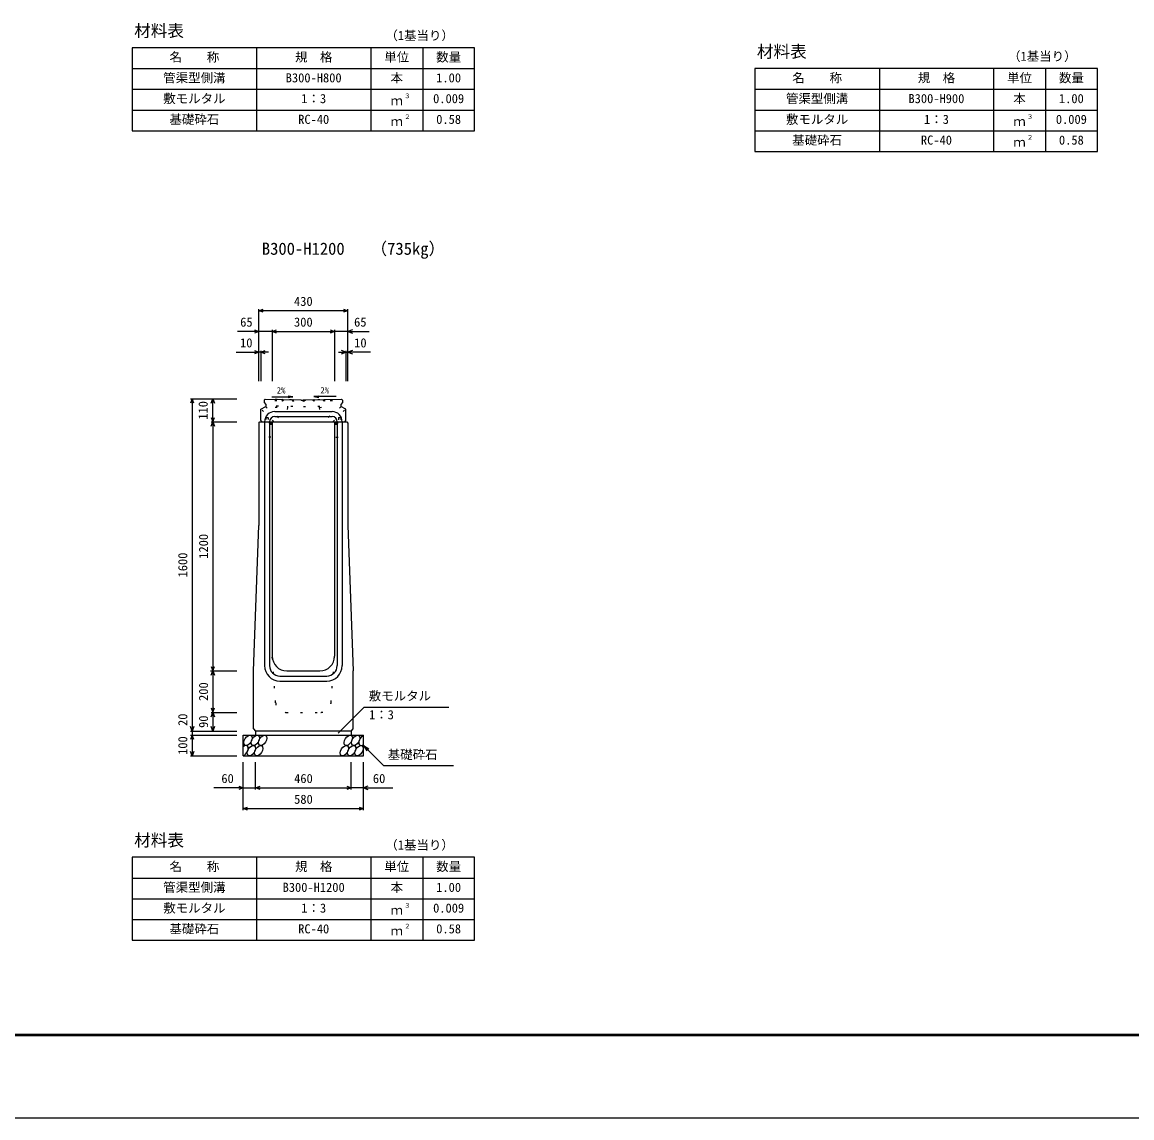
# Model space of a CAD drawing. Units: millimetres, scale not verified. Extents: x -12600 to 12600, y -5940 to 5940.
# Drawn here: x 1346 to 6691, y -5940 to -661 of the extents above; entities that cross this region are included whole.
import ezdxf
from ezdxf.enums import TextEntityAlignment as Align

# ---------------------------------------------------------------- set-up
doc = ezdxf.new("R2010")
doc.units = ezdxf.units.MM
doc.header["$LTSCALE"] = 40
doc.linetypes.add('DOTTED', pattern=[1.75, 0.25, -1.5])
for name, color, linetype, lineweight in [('0-0_DIM', 7, 'Continuous', 25), ('0-1_Defpoints', 5, 'Continuous', 25), ('0-2_HATCH', 6, 'Continuous', 25), ('0-3_HYO', 3, 'Continuous', 25), ('0-4_HYO2', 4, 'Continuous', 25), ('0-5_OUTLINE', 3, 'Continuous', 25), ('0-6_OUTLINE2', 4, 'DOTTED', 25), ('0-7_TXT', 7, 'Continuous', 25), ('0-8_WAKU', 3, 'Continuous', 25)]:
    doc.layers.add(name, color=color, linetype=linetype, lineweight=lineweight)
doc.styles.add('ＭＳ ゴシック', font='')
doc.styles.get('ＭＳ ゴシック').set_extended_font_data('MS Gothic')

msp = doc.modelspace()

# ---------------------------------------------------------------- linework, layer by layer
at = {"layer": '0-0_DIM'}
for p, q in [((2485, -2391.54), (2485, -2044.04)), ((2915, -2051.54), (2485, -2051.54)), ((2915, -2391.54), (2915, -2044.04)), ((2485, -2151.54), (2383.02, -2151.54)), ((2550, -2151.54), (2485, -2151.54)), ((2550, -2144.04), (2550, -2391.54)), ((2550, -2151.54), (2850, -2151.54)), ((2850, -2144.04), (2850, -2391.54)), ((2915, -2151.54), (2850, -2151.54)), ((2915, -2151.54), (3016.98, -2151.54)), ((2495, -2244.04), (2495, -2391.54)), ((2905, -2244.04), (2905, -2391.54)), ((2376.62, -2251.54), (2485, -2251.54)), ((2495, -2251.54), (2485, -2251.54)), ((2531.3, -2251.54), (2495, -2251.54)), ((2868.7, -2251.54), (2905, -2251.54)), ((2905, -2251.54), (2915, -2251.54)), ((3023.38, -2251.54), (2915, -2251.54)), ((2156.5, -2476.54), (2379, -2476.54)), ((2164, -2476.54), (2164, -4076.54)), ((2264, -2586.54), (2264, -2476.54)), ((2256.5, -2586.54), (2379, -2586.54)), ((2253.25, -3786.54), (2375.75, -3786.54)), ((2256.5, -3786.54), (2379, -3786.54)), ((2256.5, -3986.54), (2379, -3986.54)), ((2264, -3986.54), (2264, -4076.54)), ((2867.11, -4087.35), (2993.34, -3961.11)), ((2993.34, -3961.11), (3401.24, -3961.11)), ((2156.5, -4076.54), (2379, -4076.54)), ((2156.5, -4096.54), (2379, -4096.54)), ((2164, -4076.54), (2164, -4096.54)), ((2164, -4096.54), (2164, -4196.54)), ((2990, -4146.54), (3085.76, -4242.29)), ((2990, -4146.54), (3015.98, -4161.54)), ((2990, -4146.54), (3005, -4172.52)), ((2156.5, -4196.54), (2379, -4196.54)), ((2410, -4457.9), (2410, -4226.54)), ((2470, -4357.9), (2470, -4226.54)), ((2930, -4357.9), (2930, -4226.54)), ((2990, -4457.9), (2990, -4226.54)), ((3085.76, -4242.29), (3423.31, -4242.29)), ((2410, -4350.4), (2268.21, -4350.4)), ((2410, -4350.4), (2470, -4350.4)), ((2470, -4350.4), (2930, -4350.4)), ((2990, -4350.4), (2930, -4350.4)), ((2990, -4350.4), (3131.79, -4350.4)), ((2410, -4450.4), (2990, -4450.4))]:
    msp.add_line(p, q, dxfattribs=at)
for points in [[(2506.14, -2059.23), (2485, -2051.54), (2506.14, -2043.84)], [(2893.86, -2043.84), (2915, -2051.54), (2893.86, -2059.23)], [(2463.86, -2143.84), (2485, -2151.54), (2463.86, -2159.23)], [(2571.14, -2159.23), (2550, -2151.54), (2571.14, -2143.84)], [(2828.86, -2143.84), (2850, -2151.54), (2828.86, -2159.23)], [(2936.14, -2143.84), (2915, -2151.54), (2936.14, -2159.23)], [(2463.86, -2243.84), (2485, -2251.54), (2463.86, -2259.23)], [(2516.14, -2259.23), (2495, -2251.54), (2516.14, -2243.84)], [(2883.86, -2259.23), (2905, -2251.54), (2883.86, -2243.84)], [(2936.14, -2243.84), (2915, -2251.54), (2936.14, -2259.23)], [(2171.7, -2497.68), (2164, -2476.54), (2156.3, -2497.68)], [(2256.3, -2497.68), (2264, -2476.54), (2271.7, -2497.68)], [(2256.3, -2565.39), (2264, -2586.54), (2271.7, -2565.39)], [(2256.3, -2607.68), (2264, -2586.54), (2271.7, -2607.68)], [(2264, -2586.54), (2264, -3786.54), (2264, -3986.54)], [(2256.3, -3765.39), (2264, -3786.54), (2271.7, -3765.39)], [(2256.3, -3807.68), (2264, -3786.54), (2271.7, -3807.68)], [(2256.3, -3965.39), (2264, -3986.54), (2271.7, -3965.39)], [(2256.3, -4007.68), (2264, -3986.54), (2271.7, -4007.68)], [(2171.7, -4055.39), (2164, -4076.54), (2156.3, -4055.39)], [(2271.7, -4055.39), (2264, -4076.54), (2256.3, -4055.39)], [(2171.7, -4117.68), (2164, -4096.54), (2156.3, -4117.68)], [(2171.7, -4175.39), (2164, -4196.54), (2156.3, -4175.39)], [(2388.86, -4342.71), (2410, -4350.4), (2388.86, -4358.1)], [(2491.14, -4358.1), (2470, -4350.4), (2491.14, -4342.71)], [(2908.86, -4342.71), (2930, -4350.4), (2908.86, -4358.1)], [(3011.14, -4342.71), (2990, -4350.4), (3011.14, -4358.1)], [(2431.14, -4458.1), (2410, -4450.4), (2431.14, -4442.71)], [(2968.86, -4442.71), (2990, -4450.4), (2968.86, -4458.1)]]:
    msp.add_lwpolyline(points, dxfattribs=at)
at = {"layer": '0-1_Defpoints'}
msp.add_lwpolyline([(-4200, -5940), (12600, -5940), (12600, 5940), (-4200, 5940)], close=True, dxfattribs=at)
at = {"layer": '0-2_HATCH', "linetype": 'DOTTED'}
for p, q in [((2563.5, -2477.88), (2563.5, -2515.88)), ((2569.5, -2477.99), (2569.5, -2510)), ((2623.26, -2511.05), (2623.26, -2517.05)), ((2776.74, -2511.05), (2776.74, -2517.05)), ((2830.5, -2477.99), (2830.5, -2510)), ((2836.5, -2477.88), (2836.5, -2515.88)), ((2563.5, -2515.88), (2623.26, -2517.05)), ((2776.74, -2517.05), (2836.5, -2515.88))]:
    msp.add_line(p, q, dxfattribs=at)
for points in [[(2563.5, -2477.88), (2700, -2480.53), (2836.5, -2477.88)], [(2569.5, -2510), (2700, -2512.54), (2830.5, -2510)]]:
    msp.add_lwpolyline(points, dxfattribs=at)
for points in [[(2600.08, -2478.59), (2595.75, -2482.74), (2599.91, -2487.07), (2604.24, -2482.91)], [(2650.07, -2479.59), (2645.74, -2483.74), (2649.9, -2488.07), (2654.23, -2483.91)], [(2700, -2480.53), (2704.24, -2484.77), (2700, -2489.01), (2695.76, -2484.77)], [(2749.93, -2479.59), (2754.26, -2483.74), (2750.1, -2488.07), (2745.77, -2483.91)], [(2799.92, -2478.59), (2804.25, -2482.74), (2800.09, -2487.07), (2795.76, -2482.91)]]:
    msp.add_lwpolyline(points, close=True, dxfattribs=at)
at = {"layer": '0-2_HATCH'}
for centre in [(2432.89, -4121.54), (2468.37, -4121.54), (2503.84, -4121.54), (2916.05, -4121.54), (2951.52, -4121.54), (2449.77, -4171.54), (2485.25, -4171.54), (2897.45, -4171.54), (2932.93, -4171.54), (2968.41, -4171.54)]:
    msp.add_ellipse(centre, major_axis=(14.54, 23.54), ratio=0.5792, dxfattribs=at)
for centre, start_param, end_param in [((2987, -4121.54), 0.6666252, 4.1103269), ((2414.3, -4171.54), 3.7419964, 7.318141)]:
    msp.add_ellipse(centre, major_axis=(14.54, 23.54), ratio=0.5792, start_param=start_param, end_param=end_param, dxfattribs=at)
at = {"layer": '0-3_HYO'}
for p, q in [((2475, -784.64), (2475, -1184.64)), ((3025, -784.64), (3025, -1184.64)), ((3275, -784.64), (3275, -1184.64)), ((1875, -884.64), (3525, -884.64)), ((5475, -884.64), (5475, -1284.64)), ((6025, -884.64), (6025, -1284.64)), ((6275, -884.64), (6275, -1284.64)), ((4875, -984.64), (6525, -984.64)), ((2475, -4684.64), (2475, -5084.64)), ((3025, -4684.64), (3025, -5084.64)), ((3275, -4684.64), (3275, -5084.64)), ((1875, -4784.64), (3525, -4784.64))]:
    msp.add_line(p, q, dxfattribs=at)
for points in [[(1875, -1184.64), (3525, -1184.64), (3525, -784.64), (1875, -784.64)], [(4875, -1284.64), (6525, -1284.64), (6525, -884.64), (4875, -884.64)], [(1875, -5084.64), (3525, -5084.64), (3525, -4684.64), (1875, -4684.64)]]:
    msp.add_lwpolyline(points, close=True, dxfattribs=at)
at = {"layer": '0-4_HYO2'}
for p, q in [((1875, -984.64), (3525, -984.64)), ((1875, -1084.64), (3525, -1084.64)), ((4875, -1084.64), (6525, -1084.64)), ((4875, -1184.64), (6525, -1184.64)), ((1875, -4884.64), (3525, -4884.64)), ((1875, -4984.64), (3525, -4984.64))]:
    msp.add_line(p, q, dxfattribs=at)
at = {"layer": '0-5_OUTLINE'}
for p, q in [((2511, -2493.54), (2520, -2503.54)), ((2516.79, -2476.96), (2688, -2480.3)), ((2520, -2503.54), (2520, -2513.54)), ((2688, -2480.3), (2691, -2483.54)), ((2709, -2483.54), (2691, -2483.54)), ((2709, -2483.54), (2712, -2480.3)), ((2712, -2480.3), (2883.21, -2476.96)), ((2889, -2493.54), (2880, -2503.54)), ((2880, -2503.54), (2880, -2513.54)), ((2495, -2526.54), (2520, -2513.54)), ((2495, -2580.54), (2495, -2526.54)), ((2905, -2526.54), (2880, -2513.54)), ((2905, -2580.54), (2905, -2526.54)), ((2485, -2592.54), (2491, -2586.54)), ((2485, -2592.54), (2485, -3086.54)), ((2491, -2586.54), (2909, -2586.54)), ((2495, -2580.54), (2501, -2586.54)), ((2550, -2586.54), (2550, -3716.54)), ((2850, -2586.54), (2850, -3716.54)), ((2899, -2586.54), (2905, -2580.54)), ((2909, -2586.54), (2915, -2592.54)), ((2915, -2592.54), (2915, -3086.54)), ((2460, -3786.54), (2485, -3086.54)), ((2915, -3086.54), (2940, -3786.54)), ((2460, -4066.54), (2460, -3786.54)), ((2620, -3786.54), (2780, -3786.54)), ((2410, -4096.54), (2990, -4096.54)), ((2410, -4196.54), (2410, -4096.54)), ((2460, -4066.54), (2470, -4076.54)), ((2930, -4076.54), (2470, -4076.54)), ((2470, -4076.54), (2470, -4096.54)), ((2930, -4076.54), (2930, -4096.54)), ((2990, -4196.54), (2990, -4096.54)), ((2410, -4196.54), (2990, -4196.54))]:
    msp.add_line(p, q, dxfattribs=at)
for points in [[(2516.79, -2476.96), (2511, -2482.69), (2511, -2493.54)], [(2883.21, -2476.96), (2889, -2482.69), (2889, -2493.54)], [(2930, -4076.54), (2940, -4066.54), (2940, -3786.54)]]:
    msp.add_lwpolyline(points, dxfattribs=at)
for centre, start, end in [((2620, -3716.54), 180, 270), ((2780, -3716.54), 270, 0)]:
    msp.add_arc(centre, 70, start, end, dxfattribs=at)
at = {"layer": '0-6_OUTLINE2'}
for p, q in [((2557.7, -2586.54), (2496.64, -2525.68)), ((2518.69, -2514.22), (2604.41, -2586.54)), ((2623.5, -2517.05), (2618.5, -2586.54)), ((2776.5, -2517.05), (2781.5, -2586.54)), ((2881.31, -2514.22), (2795.59, -2586.54)), ((2842.3, -2586.54), (2903.36, -2525.68)), ((2543, -2591.04), (2486.5, -2591.04)), ((2519, -2566.04), (2531, -2566.04)), ((2519, -2566.04), (2519, -2591.04)), ((2531, -2566.04), (2531, -2591.04)), ((2543, -2591.04), (2543, -2661.04)), ((2857, -2591.54), (2914, -2591.54)), ((2869, -2566.54), (2881, -2566.54)), ((2869, -2566.54), (2869, -2591.54)), ((2881, -2566.54), (2881, -2591.54)), ((2543, -2661.04), (2485, -2661.04)), ((2566.57, -3940.23), (2550, -3716.54)), ((2833.43, -3940.23), (2850, -3716.54)), ((2616.43, -3986.54), (2783.57, -3986.54))]:
    msp.add_line(p, q, dxfattribs=at)
at = {"layer": '0-6_OUTLINE2', "linetype": 'Continuous'}
for p, q in [((2562, -2537.54), (2838, -2537.54)), ((2562, -2561.54), (2838, -2561.54)), ((2513, -2586.54), (2513, -3761.54)), ((2537, -2586.54), (2537, -3761.54)), ((2863, -2586.54), (2863, -3761.54)), ((2887, -2586.54), (2887, -3761.54)), ((2587, -3811.54), (2813, -3811.54)), ((2587, -3835.54), (2813, -3835.54))]:
    msp.add_line(p, q, dxfattribs=at)
at = {"layer": '0-6_OUTLINE2'}
msp.add_lwpolyline([(2857, -2591.54), (2857, -2661.54), (2915, -2661.54)], dxfattribs=at)
at = {"layer": '0-6_OUTLINE2', "linetype": 'Continuous'}
for centre, radius, start, end in [((2562, -2586.54), 49, 90, 180), ((2562, -2586.54), 25, 90, 180), ((2838, -2586.54), 49, 0, 90), ((2838, -2586.54), 25, 0, 90), ((2587, -3761.54), 74, 180, 270), ((2587, -3761.54), 50, 180, 270), ((2813, -3761.54), 50, 270, 0), ((2813, -3761.54), 74, 270, 0)]:
    msp.add_arc(centre, radius, start, end, dxfattribs=at)
at = {"layer": '0-6_OUTLINE2'}
for centre, start, end in [((2616.43, -3936.54), 184.23639, 270), ((2783.57, -3936.54), 270, 355.76361)]:
    msp.add_arc(centre, 50, start, end, dxfattribs=at)
at = {"layer": '0-7_TXT'}
for p, q in [((2649.74, -2466.87), (2626.15, -2462.47)), ((2750.64, -2465.24), (2774.31, -2469.18))]:
    msp.add_line(p, q, dxfattribs=at)
for points in [[(2548.5, -2465.88), (2649.74, -2466.87), (2626.07, -2470.8)], [(2857.44, -2464.2), (2750.64, -2465.24), (2774.23, -2460.85)]]:
    msp.add_lwpolyline(points, dxfattribs=at)
at = {"layer": '0-8_WAKU', "lineweight": 50}
msp.add_lwpolyline([(-3800, -5540), (12200, -5540), (12200, 5540), (-3800, 5540)], close=True, dxfattribs=at)

# ---------------------------------------------------------------- texts
at = {"layer": '0-0_DIM', "style": 'ＭＳ ゴシック'}
for s, p in [('430', (2655, -2041.54)), ('65', (2395.68, -2141.54)), ('300', (2655, -2141.54)), ('65', (2944.32, -2141.54)), ('10', (2395.16, -2241.54)), ('10', (2944.84, -2241.54)), ('敷モルタル', (3015.38, -3942.38)), ('1：3', (3016.38, -4033.07)), ('基礎砕石', (3106.32, -4225.12)), ('60', (2305, -4340.4)), ('460', (2655.53, -4340.4)), ('60', (3035, -4340.4)), ('580', (2655.53, -4440.4))]:
    msp.add_text(s, height=43.99, dxfattribs=at).set_placement(p, align=Align.BOTTOM_LEFT)
for s, p in [('110', (2252.16, -2576.54)), ('1200', (2254, -3246.54)), ('1600', (2154, -3336.54)), ('200', (2254, -3931.54)), ('20', (2154, -4052.22)), ('90', (2254, -4061.54)), ('100', (2154, -4191.54))]:
    msp.add_text(s, height=43.99, rotation=90, dxfattribs=at).set_placement(p, align=Align.BOTTOM_LEFT)
at = {"layer": '0-7_TXT', "style": 'ＭＳ ゴシック'}
for s, height, p in [('材料表', 58.65, (1885, -749.64)), ('（1基当り）', 43.99, (3095, -760.64)), ('名\u3000\u3000称', 43.99, (2055, -864.64)), ('規\u3000格', 43.99, (2660, -864.64)), ('単位', 43.99, (3090, -864.64)), ('数量', 43.99, (3340, -864.64)), ('材料表', 58.65, (4885, -849.64)), ('（1基当り）', 43.99, (6095, -860.64)), ('管渠型側溝', 43.99, (2025, -964.64)), ('B300-H800', 43.99, (2615, -964.64)), ('本', 43.99, (3120, -964.64)), ('1.00', 43.99, (3340, -964.64)), ('名\u3000\u3000称', 43.99, (5055, -964.64)), ('規\u3000格', 43.99, (5660, -964.64)), ('単位', 43.99, (6090, -964.64)), ('数量', 43.99, (6340, -964.64)), ('敷モルタル', 43.99, (2025, -1064.64)), ('1：3', 43.99, (2690, -1064.64)), ('３', 21.99, (3185.54, -1034.27)), ('0.009', 43.99, (3325, -1064.64)), ('管渠型側溝', 43.99, (5025, -1064.64)), ('B300-H900', 43.99, (5615, -1064.64)), ('本', 43.99, (6120, -1064.64)), ('1.00', 43.99, (6340, -1064.64)), ('ｍ', 43.99, (3120, -1074.64)), ('基礎砕石', 43.99, (2055, -1164.64)), ('RC-40', 43.99, (2675, -1164.64)), ('２', 21.99, (3185.54, -1134.27)), ('0.58', 43.99, (3340, -1164.64)), ('敷モルタル', 43.99, (5025, -1164.64)), ('1：3', 43.99, (5690, -1164.64)), ('３', 21.99, (6185.54, -1134.27)), ('0.009', 43.99, (6325, -1164.64)), ('ｍ', 43.99, (3120, -1174.64)), ('ｍ', 43.99, (6120, -1174.64)), ('基礎砕石', 43.99, (5055, -1264.64)), ('RC-40', 43.99, (5675, -1264.64)), ('ｍ', 43.99, (6120, -1274.64)), ('２', 21.99, (6185.54, -1234.27)), ('0.58', 43.99, (6340, -1264.64)), ('B300-H1200', 58.65, (2500, -1799.56)), ('（735kg）', 58.65, (3023.7, -1799.56)), ('2%', 30.79, (2571.98, -2459.85)), ('2%', 30.79, (2781.98, -2459.45)), ('材料表', 58.65, (1885, -4649.64)), ('（1基当り）', 43.99, (3095, -4660.64)), ('名\u3000\u3000称', 43.99, (2055, -4764.64)), ('規\u3000格', 43.99, (2660, -4764.64)), ('単位', 43.99, (3090, -4764.64)), ('数量', 43.99, (3340, -4764.64)), ('管渠型側溝', 43.99, (2025, -4864.64)), ('B300-H1200', 43.99, (2600, -4864.64)), ('本', 43.99, (3120, -4864.64)), ('1.00', 43.99, (3340, -4864.64)), ('敷モルタル', 43.99, (2025, -4964.64)), ('1：3', 43.99, (2690, -4964.64)), ('３', 21.99, (3185.54, -4934.27)), ('0.009', 43.99, (3325, -4964.64)), ('ｍ', 43.99, (3120, -4974.64)), ('基礎砕石', 43.99, (2055, -5064.64)), ('RC-40', 43.99, (2675, -5064.64)), ('２', 21.99, (3185.54, -5034.27)), ('0.58', 43.99, (3340, -5064.64)), ('ｍ', 43.99, (3120, -5074.64))]:
    msp.add_text(s, height=height, dxfattribs=at).set_placement(p, align=Align.BOTTOM_LEFT)

doc.saveas('drawing.dxf')
